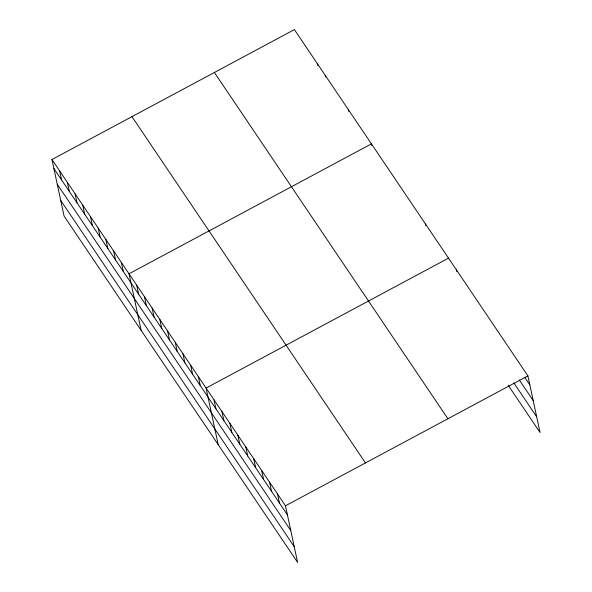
<?xml version="1.0" encoding="UTF-8"?>
<svg xmlns="http://www.w3.org/2000/svg" width="592" height="592" viewBox="0 0 592 592"><rect width="100%" height="100%" fill="white"/><g stroke="black" fill="none" stroke-linecap="round" stroke-linejoin="round"><path stroke-width="0.89" d="M51.963 159.522L285.47 505.797L297.606 562.4L64.091 216.117L51.963 159.522L294.394 29.6L527.909 375.883L540.037 432.478L508.284 385.385M448.514 258.142L206.075 388.063L218.211 444.666M285.47 505.797L527.909 375.883M524.875 377.533L529.84 384.889M519.31 379.99L533.207 400.599M513.849 382.928L536.67 416.775M214.393 72.476L447.9 418.751M131.964 116.646L365.471 462.929M53.894 168.528L287.401 514.811M57.261 184.238L290.768 530.513M60.724 200.414L294.239 546.697M456.454 269.915L456.839 271.721M425.396 223.865L425.781 225.663M371.843 145.676L371.45 143.871L129.019 273.793L141.155 330.395M348.333 109.594L348.725 111.392M325.215 75.31L325.607 77.108M317.512 63.884L317.897 65.682M277.53 494.024L279.461 503.037M269.589 482.251L271.521 491.264M261.657 470.477L263.588 479.49M253.716 458.704L255.648 467.717M245.776 446.93L247.708 455.944M237.836 435.157L239.767 444.17M229.896 423.384L231.827 432.397M221.956 411.61L223.887 420.623M214.015 399.837L215.947 408.85M198.372 376.638L200.303 385.651M190.668 365.212L192.6 374.218M182.958 353.787L184.889 362.792M175.254 342.354L177.186 351.367M167.551 330.928L169.482 339.941M159.84 319.502L161.771 328.516M152.137 308.077L154.068 317.083M144.433 296.644L146.365 305.657M136.722 285.218L138.654 294.231M121.316 262.367L123.247 271.373M113.605 250.941L115.536 259.947M105.901 239.508L107.833 248.522M98.198 228.083L100.129 237.096M90.487 216.657L92.419 225.67M82.784 205.232L84.715 214.237M75.08 193.799L77.012 202.812M67.37 182.373L69.301 191.386M59.666 170.947L61.598 179.961"/></g></svg>
